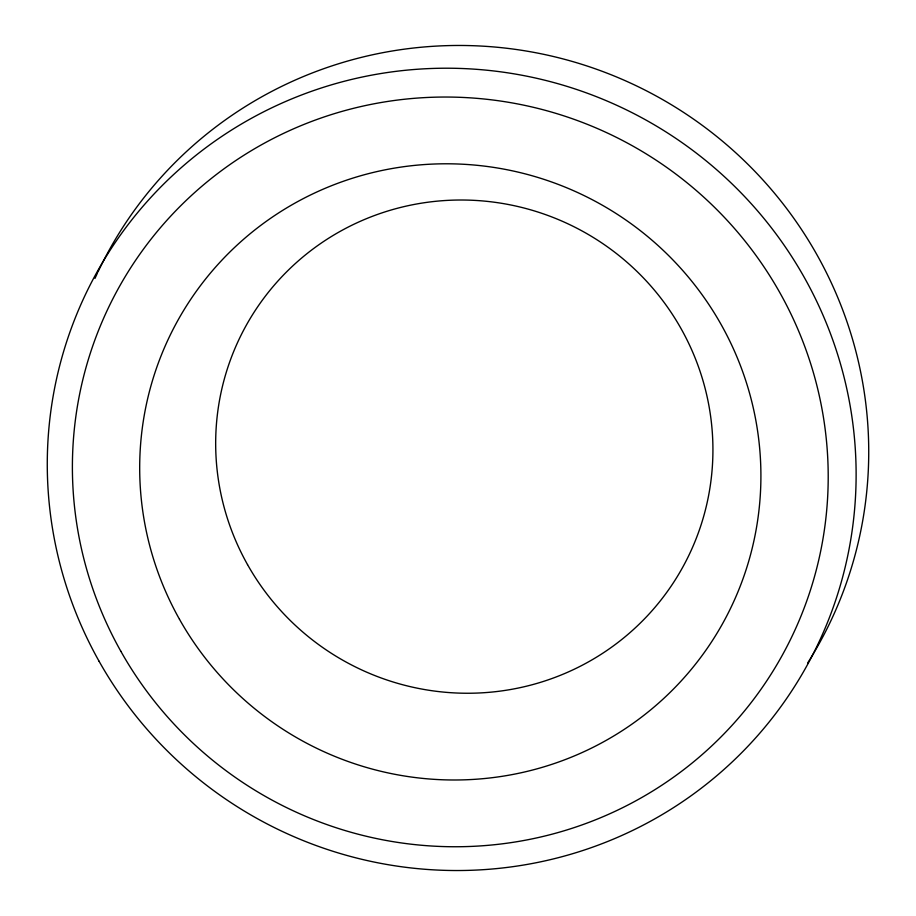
<?xml version="1.0" encoding="UTF-8"?>
<svg xmlns="http://www.w3.org/2000/svg" width="916" height="916" viewBox="0 0 916 916"><rect width="100%" height="100%" fill="white"/><g stroke="black" fill="none" stroke-linecap="round" stroke-linejoin="round"><path stroke-width="1.37" d="M97.932 272.041A405.868 399.708 29 0 1 657.093 96.489A405.868 399.708 29 0 1 807.706 662.932M94.978 278.395A405.868 399.708 29 0 1 97.325 273.311M120.797 651.196A379.258 373.499 29 0 0 775.314 667.329A379.258 373.499 29 0 0 454.783 97.153A379.258 373.499 29 0 0 120.797 651.196M179.479 619.273A311.726 306.986 29 0 0 717.434 632.532A311.726 306.986 29 0 0 453.981 163.884A311.726 306.986 29 0 0 179.479 619.273M247.526 564.6A249.507 245.717 29 0 0 678.126 575.202A249.507 245.717 29 0 0 467.252 200.089A249.507 245.717 29 0 0 247.526 564.6M99.077 661.26A405.868 399.708 29 0 0 799.519 678.516A405.868 399.708 29 0 0 456.5 68.334A405.868 399.708 29 0 0 99.077 661.26"/></g></svg>
